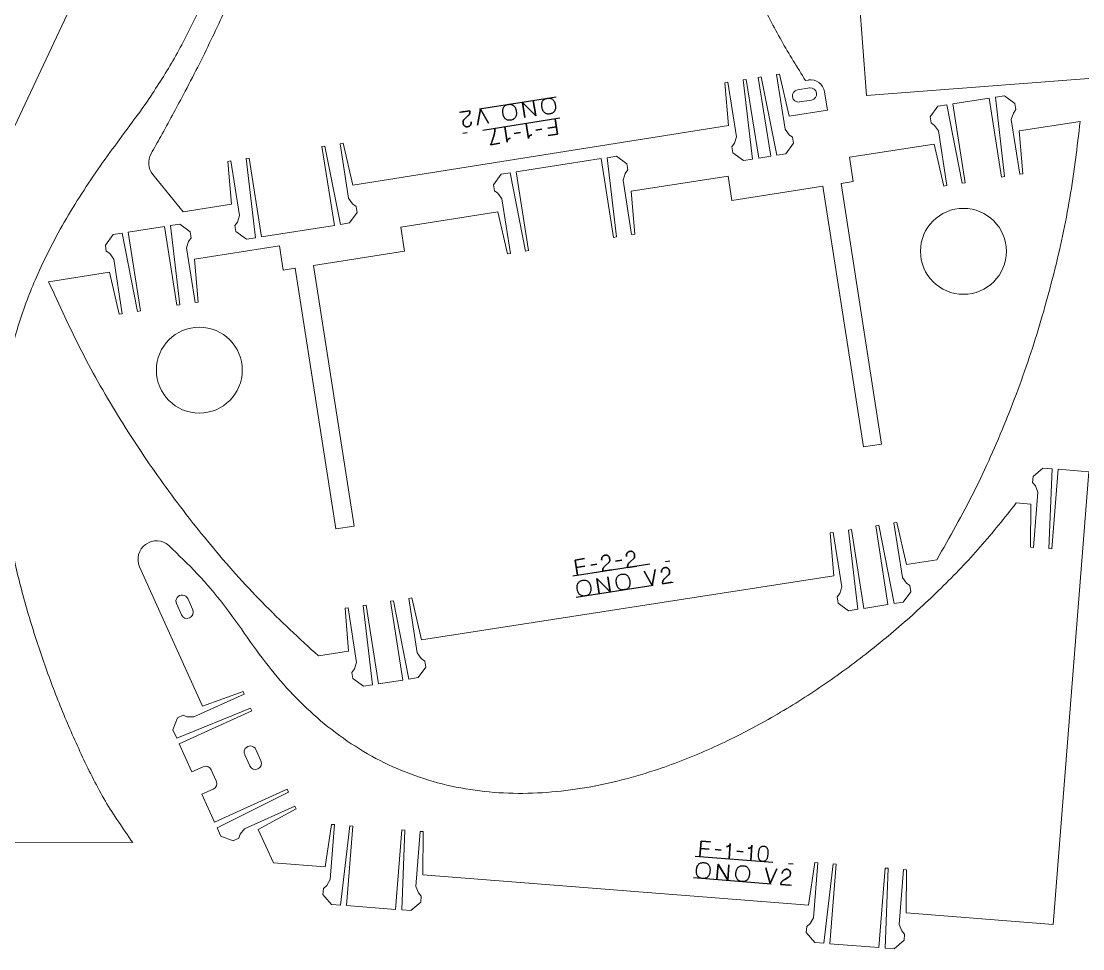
# Model space of a CAD drawing. Header units: millimetres. Extents: x 8 to 591, y 12 to 890.
# Drawn here: x 257.9 to 430.9, y 18.8 to 169.9 of the extents above; entities that cross this region are included whole.
import ezdxf

# ---------------------------------------------------------------- set-up
doc = ezdxf.new("R2010")
doc.units = ezdxf.units.MM
doc.header["$PDSIZE"] = -1
doc.linetypes.add('CENTERX2', pattern=[20.32, 12.7, -2.54, 2.54, -2.54])

msp = doc.modelspace()

# ---------------------------------------------------------------- linework, layer by layer
at = {"color": 7, "linetype": 'Continuous', "lineweight": 15}
for p, q in [((393.85, 181.77), (395.66, 157.84)), ((256.88, 152.85), (268.15, 176.82)), ((395.66, 157.84), (469.45, 163.43)), ((380.99, 161.23), (381.48, 161.3)), ((382.4, 152.34), (380.99, 161.23)), ((381.48, 161.3), (383.07, 154.47)), ((373.09, 159.97), (372.59, 159.9)), ((372.59, 159.9), (373.2, 152.9)), ((374.5, 151.08), (373.09, 159.97)), ((376.05, 160.44), (375.56, 160.37)), ((375.56, 160.37), (377.1, 147.45)), ((378.09, 147.6), (376.05, 160.44)), ((378.03, 160.76), (378.52, 160.83)), ((380.06, 147.92), (378.03, 160.76)), ((378.52, 160.83), (381.05, 148.07)), ((385.72, 160.26), (386.19, 160.34)), ((386.4, 159.04), (384.42, 158.73)), ((389.3, 155.45), (388.83, 158.42)), ((416.66, 157.52), (418.14, 157.75)), ((418.16, 144.6), (416.66, 157.52)), ((418.14, 157.75), (419.85, 156.5)), ((277.65, 155.68), (278.23, 156.5)), ((386.71, 157.07), (384.74, 156.76)), ((407.27, 156.06), (406.02, 154.35)), ((408.75, 156.29), (407.27, 156.06)), ((411.24, 143.52), (408.75, 156.29)), ((415.67, 157.37), (409.74, 156.45)), ((409.74, 156.45), (411.74, 143.6)), ((415.67, 157.37), (417.67, 144.52)), ((419.85, 156.5), (420.01, 155.51)), ((383.07, 154.47), (389.3, 155.45)), ((406.02, 154.35), (406.17, 153.36)), ((419.59, 154.94), (419.25, 153.88)), ((420.01, 155.51), (419.59, 154.94)), ((373.2, 152.9), (311.96, 143.2)), ((383.05, 151.43), (382.4, 152.34)), ((406.17, 153.36), (406.74, 152.94)), ((406.74, 152.94), (407.39, 152.03)), ((419.25, 153.88), (420.63, 144.98)), ((420.54, 152.05), (430.47, 153.6)), ((374.16, 150.02), (374.5, 151.08)), ((383.62, 151.01), (383.05, 151.43)), ((383.78, 150.02), (383.62, 151.01)), ((407.39, 152.03), (408.77, 143.14)), ((421.13, 145.06), (420.54, 152.05)), ((306.91, 149.49), (307.41, 149.57)), ((308.95, 136.65), (306.91, 149.49)), ((307.41, 149.57), (309.94, 136.81)), ((309.88, 149.96), (310.37, 150.04)), ((311.28, 141.07), (309.88, 149.96)), ((310.37, 150.04), (311.96, 143.2)), ((373.74, 149.45), (374.16, 150.02)), ((373.9, 148.46), (373.74, 149.45)), ((382.53, 148.31), (383.78, 150.02)), ((406.71, 149.9), (392.88, 147.75)), ((408.28, 143.06), (406.71, 149.9)), ((292.1, 147.15), (291.6, 147.07)), ((291.6, 147.07), (292.21, 140.08)), ((293.51, 138.26), (292.1, 147.15)), ((295.06, 147.62), (294.57, 147.54)), ((294.57, 147.54), (296.11, 134.62)), ((297.1, 134.78), (295.06, 147.62)), ((352.43, 147.53), (338.6, 145.38)), ((352.43, 147.53), (354.43, 134.69)), ((353.42, 147.68), (354.9, 147.92)), ((354.92, 134.76), (353.42, 147.68)), ((354.9, 147.92), (356.61, 146.66)), ((375.62, 147.21), (373.9, 148.46)), ((377.1, 147.45), (375.62, 147.21)), ((380.06, 147.92), (378.09, 147.6)), ((381.05, 148.07), (382.53, 148.31)), ((392.88, 147.75), (393.49, 143.8)), ((338.6, 145.38), (340.59, 132.53)), ((356.77, 145.68), (356.35, 145.1)), ((356.61, 146.66), (356.77, 145.68)), ((284.32, 138.83), (279.36, 144.95)), ((336.13, 144.99), (334.87, 143.28)), ((337.61, 145.23), (336.13, 144.99)), ((340.1, 132.46), (337.61, 145.23)), ((356.35, 145.1), (356.01, 144.04)), ((356.01, 144.04), (357.39, 135.15)), ((373.11, 144.68), (357.3, 142.22)), ((373.73, 140.72), (373.11, 144.68)), ((393.49, 143.8), (391.52, 143.49)), ((411.74, 143.6), (411.24, 143.52)), ((417.67, 144.52), (418.16, 144.6)), ((420.63, 144.98), (421.13, 145.06)), ((334.87, 143.28), (335.03, 142.29)), ((335.03, 142.29), (335.6, 141.88)), ((335.6, 141.88), (336.25, 140.97)), ((357.89, 135.22), (357.3, 142.22)), ((388.55, 143.03), (373.73, 140.72)), ((395.16, 100.54), (388.55, 143.03)), ((391.52, 143.49), (398.13, 101)), ((408.77, 143.14), (408.28, 143.06)), ((311.93, 140.16), (311.28, 141.07)), ((312.51, 139.75), (311.93, 140.16)), ((336.25, 140.97), (337.63, 132.07)), ((284.32, 138.83), (292.21, 140.08)), ((311.42, 137.04), (312.66, 138.76)), ((312.66, 138.76), (312.51, 139.75)), ((319.76, 136.38), (335.57, 138.84)), ((337.14, 132), (335.57, 138.84)), ((282.27, 136.62), (283.76, 136.85)), ((283.76, 136.85), (285.47, 135.6)), ((292.75, 136.62), (293.17, 137.19)), ((293.17, 137.19), (293.51, 138.26)), ((308.95, 136.65), (297.1, 134.78)), ((309.94, 136.81), (311.42, 137.04)), ((272.89, 135.16), (271.64, 133.44)), ((274.37, 135.39), (272.89, 135.16)), ((276.86, 122.62), (274.37, 135.39)), ((275.36, 135.54), (281.29, 136.46)), ((275.36, 135.54), (277.36, 122.7)), ((281.29, 136.46), (283.28, 123.62)), ((283.78, 123.69), (282.27, 136.62)), ((285.47, 135.6), (285.62, 134.61)), ((292.91, 135.63), (292.75, 136.62)), ((294.63, 134.38), (292.91, 135.63)), ((320.37, 132.42), (319.76, 136.38)), ((357.39, 135.15), (357.89, 135.22)), ((271.64, 133.44), (271.79, 132.46)), ((285.21, 134.04), (284.86, 132.97)), ((285.62, 134.61), (285.21, 134.04)), ((286.16, 131.15), (299.99, 133.3)), ((296.11, 134.62), (294.63, 134.38)), ((299.99, 133.3), (300.61, 129.35)), ((354.43, 134.69), (354.92, 134.76)), ((271.79, 132.46), (272.36, 132.04)), ((272.36, 132.04), (273.01, 131.13)), ((284.86, 132.97), (286.25, 124.08)), ((305.55, 130.12), (320.37, 132.42)), ((337.63, 132.07), (337.14, 132)), ((340.59, 132.53), (340.1, 132.46)), ((273.01, 131.13), (274.39, 122.23)), ((286.74, 124.16), (286.16, 131.15)), ((312.16, 87.63), (305.55, 130.12)), ((272.33, 129), (262.4, 127.45)), ((273.9, 122.16), (272.33, 129)), ((300.61, 129.35), (302.59, 129.66)), ((302.59, 129.66), (309.19, 87.17)), ((283.28, 123.62), (283.78, 123.69)), ((286.25, 124.08), (286.74, 124.16)), ((274.39, 122.23), (273.9, 122.16)), ((277.36, 122.7), (276.86, 122.62)), ((398.13, 101), (395.16, 100.54)), ((424.41, 97.09), (422.8, 95.72)), ((425.91, 96.98), (424.41, 97.09)), ((425.38, 83.98), (425.91, 96.98)), ((426.9, 96.9), (425.88, 83.94)), ((426.9, 96.9), (431.89, 96.5)), ((422.8, 95.72), (422.72, 94.72)), ((426.07, 22.73), (431.89, 96.5)), ((422.72, 94.72), (423.18, 94.18)), ((423.18, 94.18), (423.6, 93.15)), ((423.6, 93.15), (422.89, 84.17)), ((422.44, 91.23), (420.07, 91.42)), ((422.39, 84.21), (422.44, 91.23)), ((400.12, 88.16), (400.62, 88.23)), ((400.62, 88.23), (402.19, 81.39)), ((309.19, 87.17), (312.16, 87.63)), ((390.24, 86.62), (389.75, 86.54)), ((389.75, 86.54), (390.33, 79.55)), ((391.63, 77.73), (390.24, 86.62)), ((393.21, 87.08), (392.71, 87)), ((392.71, 87), (394.22, 74.08)), ((395.21, 74.23), (393.21, 87.08)), ((397.16, 87.7), (397.65, 87.77)), ((399.16, 74.85), (397.16, 87.7)), ((397.65, 87.77), (400.15, 75)), ((401.51, 79.26), (400.12, 88.16)), ((422.89, 84.17), (422.39, 84.21)), ((425.88, 83.94), (425.38, 83.98)), ((407.12, 82.16), (402.19, 81.39)), ((287.49, 58.27), (277.22, 81)), ((390.33, 79.55), (323.14, 69.1)), ((402.15, 78.35), (401.51, 79.26)), ((402.73, 77.94), (402.15, 78.35)), ((402.88, 76.95), (402.73, 77.94)), ((390.87, 76.09), (391.29, 76.66)), ((391.29, 76.66), (391.63, 77.73)), ((401.63, 75.23), (402.88, 76.95)), ((283.23, 75), (284.05, 73.18)), ((285.05, 75.82), (285.87, 74)), ((314.16, 74.78), (313.66, 74.71)), ((313.66, 74.71), (315.17, 61.78)), ((316.16, 61.94), (314.16, 74.78)), ((318.11, 75.4), (318.6, 75.47)), ((320.11, 62.55), (318.11, 75.4)), ((318.6, 75.47), (321.1, 62.71)), ((321.07, 75.86), (321.57, 75.94)), ((322.46, 66.97), (321.07, 75.86)), ((321.57, 75.94), (323.14, 69.1)), ((391.02, 75.1), (390.87, 76.09)), ((392.73, 73.85), (391.02, 75.1)), ((399.16, 74.85), (395.21, 74.23)), ((400.15, 75), (401.63, 75.23)), ((311.19, 74.32), (310.7, 74.25)), ((310.7, 74.25), (311.28, 67.25)), ((312.58, 65.43), (311.19, 74.32)), ((394.22, 74.08), (392.73, 73.85)), ((294.75, 69.54), (295.31, 68.71)), ((306.35, 66.48), (311.28, 67.25)), ((323.11, 66.05), (322.46, 66.97)), ((323.68, 65.64), (323.11, 66.05)), ((311.82, 63.79), (312.24, 64.36)), ((312.24, 64.36), (312.58, 65.43)), ((322.58, 62.94), (323.83, 64.65)), ((323.83, 64.65), (323.68, 65.64)), ((311.97, 62.8), (311.82, 63.79)), ((313.69, 61.55), (311.97, 62.8)), ((316.16, 61.94), (320.11, 62.55)), ((321.1, 62.71), (322.58, 62.94)), ((294.08, 60.7), (287.49, 58.27)), ((294.28, 60.24), (294.08, 60.7)), ((315.17, 61.78), (313.69, 61.55)), ((286.08, 56.54), (294.28, 60.24)), ((295.31, 57.96), (283.26, 53.07)), ((283.67, 52.16), (295.52, 57.51)), ((295.52, 57.51), (295.31, 57.96)), ((282.64, 54.43), (283.39, 56.42)), ((283.39, 56.42), (284.3, 56.83)), ((284.3, 56.83), (284.96, 56.58)), ((284.96, 56.58), (286.08, 56.54)), ((283.26, 53.07), (282.64, 54.43)), ((283.67, 52.16), (285.73, 47.6)), ((294.34, 50.39), (295.17, 48.57)), ((296.17, 51.22), (296.99, 49.39)), ((287.55, 48.42), (285.73, 47.6)), ((289.7, 46.1), (288.87, 47.92)), ((287.38, 43.95), (289.2, 44.78)), ((287.38, 43.95), (289.43, 39.4)), ((289.43, 39.4), (301.28, 44.75)), ((301.49, 44.29), (289.85, 38.49)), ((301.28, 44.75), (301.49, 44.29)), ((294.31, 38.31), (302.52, 42.02)), ((302.72, 41.56), (296.55, 38.22)), ((302.52, 42.02), (302.72, 41.56)), ((289.85, 38.49), (290.46, 37.12)), ((293.61, 37.44), (294.31, 38.31)), ((296.55, 38.22), (299.02, 32.75)), ((308.49, 39.03), (307.44, 32.09)), ((308.28, 30.02), (308.99, 38.99)), ((308.99, 38.99), (308.49, 39.03)), ((311.48, 38.79), (309.96, 25.87)), ((310.95, 25.79), (311.98, 38.75)), ((311.98, 38.75), (311.48, 38.79)), ((318.93, 25.17), (319.95, 38.13)), ((320.45, 38.09), (319.93, 25.09)), ((319.95, 38.13), (320.45, 38.09)), ((290.46, 37.12), (292.45, 36.37)), ((292.45, 36.37), (293.36, 36.78)), ((293.36, 36.78), (293.61, 37.44)), ((322.23, 28.92), (322.94, 37.89)), ((322.94, 37.89), (323.44, 37.85)), ((323.44, 37.85), (323.39, 30.83)), ((256.75, 36.11), (276.1, 36.06)), ((307.44, 32.09), (299.02, 32.75)), ((387.24, 32.82), (386.19, 25.88)), ((387.03, 23.81), (387.74, 32.78)), ((387.74, 32.78), (387.24, 32.82)), ((390.23, 32.58), (388.71, 19.66)), ((389.71, 19.58), (390.73, 32.54)), ((390.73, 32.54), (390.23, 32.58)), ((397.68, 18.95), (398.71, 31.91)), ((399.2, 31.87), (398.68, 18.88)), ((398.71, 31.91), (399.2, 31.87)), ((400.99, 22.71), (401.7, 31.68)), ((401.7, 31.68), (402.2, 31.64)), ((402.2, 31.64), (402.14, 24.62)), ((307.7, 29.06), (308.28, 30.02)), ((323.39, 30.83), (386.19, 25.88)), ((307.08, 27.6), (307.16, 28.6)), ((307.16, 28.6), (307.7, 29.06)), ((322.65, 27.88), (322.23, 28.92)), ((323.11, 27.34), (322.65, 27.88)), ((308.46, 25.99), (307.08, 27.6)), ((309.96, 25.87), (308.46, 25.99)), ((321.42, 24.97), (323.03, 26.35)), ((323.03, 26.35), (323.11, 27.34)), ((310.95, 25.79), (318.93, 25.17)), ((319.93, 25.09), (321.42, 24.97)), ((402.14, 24.62), (426.07, 22.73)), ((385.92, 22.39), (386.46, 22.85)), ((386.46, 22.85), (387.03, 23.81)), ((401.41, 21.67), (400.99, 22.71)), ((385.84, 21.39), (385.92, 22.39)), ((387.22, 19.78), (385.84, 21.39)), ((401.87, 21.13), (401.41, 21.67)), ((401.79, 20.14), (401.87, 21.13)), ((388.71, 19.66), (387.22, 19.78)), ((389.71, 19.58), (397.68, 18.95)), ((400.18, 18.76), (401.79, 20.14)), ((398.68, 18.88), (400.18, 18.76))]:
    msp.add_line(p, q, dxfattribs=at)
at = {"color": 7, "linetype": 'CENTERX2'}
for p, q in [((345.12, 157.57), (329.32, 155.07)), ((345.67, 154.11), (329.87, 151.61)), ((347.83, 79.52), (363.64, 81.97)), ((348.37, 76.06), (364.18, 78.52)), ((367.76, 33.85), (383.71, 32.59)), ((367.49, 30.36), (383.44, 29.11))]:
    msp.add_line(p, q, dxfattribs=at)
at = {"color": 7, "linetype": 'Continuous', "flags": 128}
for points in [[(337.3, 156.36), (337.41, 156.38), (337.52, 156.38), (337.62, 156.38), (337.73, 156.36), (337.83, 156.34), (337.93, 156.3), (338.02, 156.26), (338.11, 156.2), (338.19, 156.13), (338.27, 156.05), (338.34, 155.95), (338.41, 155.84), (338.44, 155.78), (338.46, 155.72), (338.49, 155.65), (338.51, 155.58), (338.53, 155.51), (338.55, 155.43), (338.57, 155.34), (338.59, 155.26), (338.59, 155.26), (338.6, 155.17), (338.61, 155.08), (338.61, 155), (338.62, 154.93), (338.62, 154.85), (338.61, 154.78), (338.61, 154.71), (338.6, 154.64), (338.57, 154.52), (338.53, 154.4), (338.48, 154.3), (338.42, 154.21), (338.36, 154.12), (338.28, 154.05), (338.2, 153.99), (338.11, 153.93), (338.02, 153.89), (337.92, 153.85), (337.81, 153.82), (337.7, 153.8), (337.7, 153.8), (337.59, 153.78), (337.48, 153.78), (337.37, 153.78), (337.27, 153.8), (337.17, 153.82), (337.07, 153.86), (336.98, 153.9), (336.89, 153.96), (336.81, 154.03), (336.73, 154.12), (336.66, 154.22), (336.59, 154.33), (336.56, 154.39), (336.53, 154.45), (336.51, 154.52), (336.48, 154.59), (336.46, 154.66), (336.44, 154.74), (336.43, 154.82), (336.41, 154.91), (336.41, 154.91), (336.4, 155), (336.39, 155.08), (336.38, 155.17), (336.38, 155.24), (336.38, 155.32), (336.38, 155.39), (336.39, 155.46), (336.4, 155.53), (336.43, 155.65), (336.47, 155.76), (336.52, 155.87), (336.57, 155.96), (336.64, 156.04), (336.71, 156.11), (336.8, 156.18), (336.88, 156.23), (336.98, 156.27), (337.08, 156.31), (337.19, 156.34)], [(337.3, 156.36), (337.41, 156.38), (337.52, 156.38), (337.62, 156.38), (337.73, 156.36), (337.83, 156.34), (337.93, 156.3), (338.02, 156.26), (338.11, 156.2), (338.19, 156.13), (338.27, 156.05), (338.34, 155.95), (338.41, 155.84), (338.44, 155.78), (338.46, 155.72), (338.49, 155.65), (338.51, 155.58), (338.53, 155.51), (338.55, 155.43), (338.57, 155.34), (338.59, 155.26), (338.59, 155.26), (338.6, 155.17), (338.61, 155.08), (338.61, 155), (338.62, 154.93), (338.62, 154.85), (338.61, 154.78), (338.61, 154.71), (338.6, 154.64), (338.57, 154.52), (338.53, 154.4), (338.48, 154.3), (338.42, 154.21), (338.36, 154.12), (338.28, 154.05), (338.2, 153.99), (338.11, 153.93), (338.02, 153.89), (337.92, 153.85), (337.81, 153.82), (337.7, 153.8), (337.7, 153.8), (337.59, 153.78), (337.48, 153.78), (337.37, 153.78), (337.27, 153.8), (337.17, 153.82), (337.07, 153.86), (336.98, 153.9), (336.89, 153.96), (336.81, 154.03), (336.73, 154.12), (336.66, 154.22), (336.59, 154.33), (336.56, 154.39), (336.53, 154.45), (336.51, 154.52), (336.48, 154.59), (336.46, 154.66), (336.44, 154.74), (336.43, 154.82), (336.41, 154.91), (336.41, 154.91), (336.4, 155), (336.39, 155.08), (336.38, 155.17), (336.38, 155.24), (336.38, 155.32), (336.38, 155.39), (336.39, 155.46), (336.4, 155.53), (336.43, 155.65), (336.47, 155.76), (336.52, 155.87), (336.57, 155.96), (336.64, 156.04), (336.71, 156.11), (336.8, 156.18), (336.88, 156.23), (336.98, 156.27), (337.08, 156.31), (337.19, 156.34), (337.3, 156.36)], [(341.77, 154.51), (339.62, 156.7), (339.62, 156.7), (340.01, 154.23), (340.01, 154.23), (339.62, 156.7), (339.62, 156.7), (341.77, 154.51), (341.77, 154.51), (341.37, 156.98), (341.37, 156.98), (341.77, 154.51)], [(343.66, 157.37), (343.77, 157.38), (343.88, 157.39), (343.99, 157.38), (344.09, 157.37), (344.19, 157.35), (344.29, 157.31), (344.38, 157.27), (344.47, 157.21), (344.56, 157.14), (344.63, 157.06), (344.7, 156.96), (344.77, 156.85), (344.8, 156.79), (344.83, 156.73), (344.85, 156.66), (344.88, 156.59), (344.9, 156.51), (344.92, 156.43), (344.93, 156.35), (344.95, 156.26), (344.95, 156.26), (344.96, 156.18), (344.97, 156.09), (344.98, 156.01), (344.98, 155.93), (344.98, 155.86), (344.98, 155.79), (344.97, 155.72), (344.96, 155.65), (344.93, 155.53), (344.89, 155.41), (344.85, 155.31), (344.79, 155.21), (344.72, 155.13), (344.65, 155.06), (344.57, 154.99), (344.48, 154.94), (344.38, 154.89), (344.28, 154.86), (344.18, 154.83), (344.07, 154.81), (344.07, 154.81), (343.95, 154.79), (343.84, 154.79), (343.74, 154.79), (343.63, 154.81), (343.53, 154.83), (343.43, 154.87), (343.34, 154.91), (343.25, 154.97), (343.17, 155.04), (343.09, 155.13), (343.02, 155.22), (342.95, 155.33), (342.92, 155.39), (342.9, 155.46), (342.87, 155.52), (342.85, 155.6), (342.83, 155.67), (342.81, 155.75), (342.79, 155.83), (342.77, 155.92), (342.77, 155.92), (342.76, 156.01), (342.75, 156.09), (342.75, 156.17), (342.74, 156.25), (342.74, 156.33), (342.75, 156.4), (342.75, 156.47), (342.76, 156.53), (342.79, 156.66), (342.83, 156.77), (342.88, 156.87), (342.94, 156.97), (343, 157.05), (343.08, 157.12), (343.16, 157.18), (343.25, 157.24), (343.34, 157.28), (343.44, 157.32), (343.55, 157.35)], [(343.66, 157.37), (343.77, 157.38), (343.88, 157.39), (343.99, 157.38), (344.09, 157.37), (344.19, 157.35), (344.29, 157.31), (344.38, 157.27), (344.47, 157.21), (344.56, 157.14), (344.63, 157.06), (344.7, 156.96), (344.77, 156.85), (344.8, 156.79), (344.83, 156.73), (344.85, 156.66), (344.88, 156.59), (344.9, 156.51), (344.92, 156.43), (344.93, 156.35), (344.95, 156.26), (344.95, 156.26), (344.96, 156.18), (344.97, 156.09), (344.98, 156.01), (344.98, 155.93), (344.98, 155.86), (344.98, 155.79), (344.97, 155.72), (344.96, 155.65), (344.93, 155.53), (344.89, 155.41), (344.85, 155.31), (344.79, 155.21), (344.72, 155.13), (344.65, 155.06), (344.57, 154.99), (344.48, 154.94), (344.38, 154.89), (344.28, 154.86), (344.18, 154.83), (344.07, 154.81), (344.07, 154.81), (343.95, 154.79), (343.84, 154.79), (343.74, 154.79), (343.63, 154.81), (343.53, 154.83), (343.43, 154.87), (343.34, 154.91), (343.25, 154.97), (343.17, 155.04), (343.09, 155.13), (343.02, 155.22), (342.95, 155.33), (342.92, 155.39), (342.9, 155.46), (342.87, 155.52), (342.85, 155.6), (342.83, 155.67), (342.81, 155.75), (342.79, 155.83), (342.77, 155.92), (342.77, 155.92), (342.76, 156.01), (342.75, 156.09), (342.75, 156.17), (342.74, 156.25), (342.74, 156.33), (342.75, 156.4), (342.75, 156.47), (342.76, 156.53), (342.79, 156.66), (342.83, 156.77), (342.88, 156.87), (342.94, 156.97), (343, 157.05), (343.08, 157.12), (343.16, 157.18), (343.25, 157.24), (343.34, 157.28), (343.44, 157.32), (343.55, 157.35), (343.66, 157.37)], [(331.04, 155.34), (331.05, 155.25), (331.06, 155.16), (331.05, 155.08), (331.04, 155.01), (331.02, 154.95), (331, 154.88), (330.98, 154.82), (330.95, 154.77), (330.92, 154.71), (330.88, 154.66), (330.84, 154.62), (330.8, 154.57), (330.7, 154.48), (330.61, 154.39), (330.61, 154.39), (330.09, 153.91), (330.09, 153.91), (330.05, 153.87), (330.02, 153.83), (329.99, 153.79), (329.97, 153.75), (329.94, 153.66), (329.92, 153.58), (329.92, 153.49), (329.92, 153.4), (329.94, 153.32), (329.95, 153.23), (329.95, 153.23), (329.96, 153.19), (329.97, 153.14), (329.99, 153.09), (330.01, 153.04), (330.04, 152.99), (330.07, 152.95), (330.1, 152.9), (330.14, 152.86), (330.19, 152.82), (330.24, 152.79), (330.3, 152.76), (330.36, 152.73), (330.43, 152.72), (330.51, 152.71), (330.59, 152.71), (330.67, 152.72), (330.67, 152.72), (330.76, 152.74), (330.84, 152.76), (330.91, 152.79), (330.98, 152.83), (331.03, 152.87), (331.08, 152.92), (331.12, 152.97), (331.16, 153.03), (331.19, 153.08), (331.21, 153.14), (331.23, 153.21), (331.24, 153.27), (331.24, 153.34), (331.24, 153.4), (331.24, 153.47), (331.23, 153.53), (331.23, 153.53), (331.24, 153.47), (331.24, 153.4), (331.24, 153.34), (331.24, 153.27), (331.23, 153.21), (331.21, 153.14), (331.19, 153.08), (331.16, 153.03), (331.12, 152.97), (331.08, 152.92), (331.03, 152.87), (330.98, 152.83), (330.91, 152.79), (330.84, 152.76), (330.76, 152.74), (330.67, 152.72), (330.67, 152.72), (330.59, 152.71), (330.51, 152.71), (330.43, 152.72), (330.36, 152.73), (330.3, 152.76), (330.24, 152.79), (330.19, 152.82), (330.14, 152.86), (330.1, 152.9), (330.07, 152.95), (330.04, 152.99), (330.01, 153.04), (329.99, 153.09), (329.97, 153.14), (329.96, 153.19), (329.95, 153.23), (329.95, 153.23), (329.94, 153.32), (329.92, 153.4), (329.92, 153.49), (329.92, 153.58), (329.94, 153.66), (329.97, 153.75), (329.99, 153.79), (330.02, 153.83), (330.05, 153.87), (330.09, 153.91), (330.09, 153.91), (330.61, 154.39), (330.61, 154.39), (330.7, 154.48), (330.8, 154.57), (330.84, 154.62), (330.88, 154.66), (330.92, 154.71), (330.95, 154.77), (330.98, 154.82), (331, 154.88), (331.02, 154.95), (331.04, 155.01), (331.05, 155.08), (331.06, 155.16), (331.05, 155.25), (331.04, 155.34), (331.04, 155.34), (329.58, 155.11), (329.58, 155.11), (331.04, 155.34)], [(332.78, 155.61), (334.06, 153.29), (334.06, 153.29), (332.78, 155.61), (332.78, 155.61), (332.27, 153), (332.27, 153), (332.78, 155.61)], [(345.32, 151.53), (343.79, 151.28), (343.79, 151.28), (345.32, 151.53), (345.32, 151.53), (344.93, 154), (344.93, 154), (345.32, 151.53)], [(335.1, 152.44), (335.11, 152.37), (335.12, 152.28), (335.11, 152.2), (335.11, 152.1), (335.1, 152), (335.08, 151.9), (335.07, 151.79), (335.04, 151.67), (334.99, 151.44), (334.93, 151.19), (334.85, 150.94), (334.77, 150.7), (334.69, 150.45), (334.6, 150.22), (334.55, 150.11), (334.5, 150), (334.46, 149.9), (334.41, 149.8), (334.41, 149.8), (335.94, 150.04), (335.94, 150.04), (334.41, 149.8), (334.41, 149.8), (334.46, 149.9), (334.5, 150), (334.55, 150.11), (334.6, 150.22), (334.69, 150.45), (334.77, 150.7), (334.85, 150.94), (334.93, 151.19), (334.99, 151.44), (335.04, 151.67), (335.07, 151.79), (335.08, 151.9), (335.1, 152), (335.11, 152.1), (335.11, 152.2), (335.12, 152.28), (335.11, 152.37), (335.1, 152.44)], [(337.1, 150.22), (337.09, 150.3), (337.09, 150.37), (337.1, 150.43), (337.13, 150.49), (337.15, 150.55), (337.18, 150.6), (337.22, 150.64), (337.26, 150.68), (337.3, 150.71), (337.34, 150.75), (337.39, 150.77), (337.44, 150.8), (337.48, 150.81), (337.52, 150.83), (337.56, 150.84), (337.6, 150.85), (337.6, 150.85), (337.56, 150.84), (337.52, 150.83), (337.48, 150.81), (337.44, 150.8), (337.39, 150.77), (337.34, 150.75), (337.3, 150.71), (337.26, 150.68), (337.22, 150.64), (337.18, 150.6), (337.15, 150.55), (337.13, 150.49), (337.1, 150.43), (337.09, 150.37), (337.09, 150.3), (337.1, 150.22), (337.1, 150.22), (336.71, 152.69), (336.71, 152.69), (337.1, 150.22)], [(340.61, 150.78), (340.61, 150.86), (340.61, 150.93), (340.62, 150.99), (340.64, 151.05), (340.67, 151.1), (340.7, 151.15), (340.73, 151.2), (340.77, 151.24), (340.82, 151.27), (340.86, 151.3), (340.9, 151.33), (340.95, 151.35), (341, 151.37), (341.04, 151.39), (341.08, 151.4), (341.11, 151.41), (341.11, 151.41), (341.08, 151.4), (341.04, 151.39), (341, 151.37), (340.95, 151.35), (340.9, 151.33), (340.86, 151.3), (340.82, 151.27), (340.77, 151.24), (340.73, 151.2), (340.7, 151.15), (340.67, 151.1), (340.64, 151.05), (340.62, 150.99), (340.61, 150.93), (340.61, 150.86), (340.61, 150.78), (340.61, 150.78), (340.22, 153.25), (340.22, 153.25), (340.61, 150.78)], [(341.79, 152.17), (342.78, 152.32), (342.78, 152.32), (341.79, 152.17)], [(345.13, 152.72), (343.74, 152.5), (343.74, 152.5), (345.13, 152.72)], [(338.27, 151.61), (339.27, 151.77), (339.27, 151.77), (338.27, 151.61)], [(356.75, 80.9), (356.74, 80.99), (356.74, 81.08), (356.74, 81.16), (356.75, 81.23), (356.77, 81.3), (356.79, 81.36), (356.82, 81.42), (356.85, 81.48), (356.88, 81.53), (356.92, 81.58), (356.96, 81.63), (357, 81.67), (357.09, 81.76), (357.19, 81.85), (357.19, 81.85), (357.71, 82.33), (357.71, 82.33), (357.75, 82.37), (357.78, 82.41), (357.81, 82.45), (357.83, 82.49), (357.86, 82.58), (357.88, 82.66), (357.88, 82.75), (357.88, 82.84), (357.87, 82.92), (357.85, 83.01), (357.85, 83.01), (357.84, 83.05), (357.83, 83.1), (357.81, 83.15), (357.79, 83.2), (357.77, 83.25), (357.73, 83.29), (357.7, 83.34), (357.66, 83.38), (357.61, 83.42), (357.56, 83.45), (357.5, 83.48), (357.44, 83.51), (357.37, 83.53), (357.3, 83.53), (357.22, 83.53), (357.13, 83.52), (357.13, 83.52), (357.04, 83.51), (356.96, 83.48), (356.89, 83.45), (356.83, 83.41), (356.77, 83.37), (356.72, 83.32), (356.68, 83.27), (356.64, 83.22), (356.62, 83.16), (356.59, 83.1), (356.57, 83.04), (356.56, 82.97), (356.56, 82.91), (356.56, 82.84), (356.56, 82.78), (356.57, 82.71), (356.57, 82.71), (356.56, 82.78), (356.56, 82.84), (356.56, 82.91), (356.56, 82.97), (356.57, 83.04), (356.59, 83.1), (356.62, 83.16), (356.64, 83.22), (356.68, 83.27), (356.72, 83.32), (356.77, 83.37), (356.83, 83.41), (356.89, 83.45), (356.96, 83.48), (357.04, 83.51), (357.13, 83.52), (357.13, 83.52), (357.22, 83.53), (357.3, 83.53), (357.37, 83.53), (357.44, 83.51), (357.5, 83.48), (357.56, 83.45), (357.61, 83.42), (357.66, 83.38), (357.7, 83.34), (357.73, 83.29), (357.77, 83.25), (357.79, 83.2), (357.81, 83.15), (357.83, 83.1), (357.84, 83.05), (357.85, 83.01), (357.85, 83.01), (357.87, 82.92), (357.88, 82.84), (357.88, 82.75), (357.88, 82.66), (357.86, 82.58), (357.83, 82.49), (357.81, 82.45), (357.78, 82.41), (357.75, 82.37), (357.71, 82.33), (357.71, 82.33), (357.19, 81.85), (357.19, 81.85), (357.09, 81.76), (357, 81.67), (356.96, 81.63), (356.92, 81.58), (356.88, 81.53), (356.85, 81.48), (356.82, 81.42), (356.79, 81.36), (356.77, 81.3), (356.75, 81.23), (356.74, 81.16), (356.74, 81.08), (356.74, 80.99), (356.75, 80.9), (356.75, 80.9), (358.22, 81.13), (358.22, 81.13), (356.75, 80.9)], [(348.18, 82.1), (349.71, 82.34), (349.71, 82.34), (348.18, 82.1), (348.18, 82.1), (348.57, 79.63), (348.57, 79.63), (348.18, 82.1)], [(351.72, 81.45), (350.72, 81.3), (350.72, 81.3), (351.72, 81.45)], [(352.7, 80.27), (352.69, 80.36), (352.68, 80.45), (352.69, 80.53), (352.7, 80.6), (352.72, 80.67), (352.74, 80.73), (352.76, 80.79), (352.79, 80.84), (352.83, 80.9), (352.86, 80.95), (352.9, 81), (352.95, 81.04), (353.04, 81.13), (353.13, 81.22), (353.13, 81.22), (353.66, 81.7), (353.66, 81.7), (353.7, 81.74), (353.73, 81.78), (353.76, 81.82), (353.78, 81.86), (353.81, 81.95), (353.82, 82.03), (353.83, 82.12), (353.82, 82.2), (353.81, 82.29), (353.8, 82.38), (353.8, 82.38), (353.79, 82.42), (353.78, 82.47), (353.76, 82.52), (353.74, 82.57), (353.71, 82.62), (353.68, 82.66), (353.64, 82.71), (353.6, 82.75), (353.56, 82.79), (353.51, 82.82), (353.45, 82.85), (353.39, 82.88), (353.32, 82.89), (353.24, 82.9), (353.16, 82.9), (353.07, 82.89), (353.07, 82.89), (352.99, 82.88), (352.91, 82.85), (352.83, 82.82), (352.77, 82.78), (352.72, 82.74), (352.67, 82.69), (352.63, 82.64), (352.59, 82.59), (352.56, 82.53), (352.54, 82.47), (352.52, 82.41), (352.51, 82.34), (352.5, 82.27), (352.5, 82.21), (352.51, 82.14), (352.51, 82.08), (352.51, 82.08), (352.51, 82.14), (352.5, 82.21), (352.5, 82.27), (352.51, 82.34), (352.52, 82.41), (352.54, 82.47), (352.56, 82.53), (352.59, 82.59), (352.63, 82.64), (352.67, 82.69), (352.72, 82.74), (352.77, 82.78), (352.83, 82.82), (352.91, 82.85), (352.99, 82.88), (353.07, 82.89), (353.07, 82.89), (353.16, 82.9), (353.24, 82.9), (353.32, 82.89), (353.39, 82.88), (353.45, 82.85), (353.51, 82.82), (353.56, 82.79), (353.6, 82.75), (353.64, 82.71), (353.68, 82.66), (353.71, 82.62), (353.74, 82.57), (353.76, 82.52), (353.78, 82.47), (353.79, 82.42), (353.8, 82.38), (353.8, 82.38), (353.81, 82.29), (353.82, 82.2), (353.83, 82.12), (353.82, 82.03), (353.81, 81.95), (353.78, 81.86), (353.76, 81.82), (353.73, 81.78), (353.7, 81.74), (353.66, 81.7), (353.66, 81.7), (353.13, 81.22), (353.13, 81.22), (353.04, 81.13), (352.95, 81.04), (352.9, 81), (352.86, 80.95), (352.83, 80.9), (352.79, 80.84), (352.76, 80.79), (352.74, 80.73), (352.72, 80.67), (352.7, 80.6), (352.69, 80.53), (352.68, 80.45), (352.69, 80.36), (352.7, 80.27), (352.7, 80.27), (354.16, 80.5), (354.16, 80.5), (352.7, 80.27)], [(355.77, 82.08), (354.77, 81.93), (354.77, 81.93), (355.77, 82.08)], [(348.37, 80.9), (349.76, 81.12), (349.76, 81.12), (348.37, 80.9)], [(356.2, 77.24), (356.08, 77.23), (355.98, 77.23), (355.87, 77.23), (355.76, 77.24), (355.66, 77.27), (355.56, 77.3), (355.47, 77.35), (355.38, 77.41), (355.3, 77.48), (355.22, 77.56), (355.15, 77.65), (355.09, 77.76), (355.06, 77.82), (355.03, 77.89), (355.01, 77.95), (354.98, 78.03), (354.96, 78.1), (354.94, 78.18), (354.92, 78.26), (354.91, 78.35), (354.91, 78.35), (354.9, 78.44), (354.89, 78.52), (354.88, 78.6), (354.88, 78.68), (354.88, 78.76), (354.88, 78.83), (354.89, 78.9), (354.9, 78.97), (354.93, 79.09), (354.97, 79.2), (355.02, 79.31), (355.07, 79.4), (355.14, 79.48), (355.21, 79.56), (355.3, 79.62), (355.38, 79.67), (355.48, 79.72), (355.58, 79.76), (355.69, 79.79), (355.8, 79.81), (355.8, 79.81), (355.91, 79.82), (356.02, 79.82), (356.13, 79.82), (356.23, 79.81), (356.33, 79.78), (356.43, 79.75), (356.52, 79.7), (356.61, 79.64), (356.69, 79.57), (356.77, 79.48), (356.84, 79.39), (356.91, 79.28), (356.94, 79.22), (356.96, 79.15), (356.99, 79.09), (357.01, 79.01), (357.03, 78.94), (357.05, 78.86), (357.07, 78.78), (357.09, 78.69), (357.09, 78.69), (357.1, 78.6), (357.11, 78.52), (357.11, 78.44), (357.11, 78.36), (357.11, 78.28), (357.11, 78.21), (357.1, 78.14), (357.09, 78.08), (357.06, 77.95), (357.03, 77.84), (356.98, 77.74), (356.92, 77.65), (356.85, 77.56), (356.78, 77.49), (356.7, 77.43), (356.61, 77.37), (356.51, 77.33), (356.41, 77.29), (356.31, 77.26)], [(356.2, 77.24), (356.08, 77.23), (355.98, 77.23), (355.87, 77.23), (355.76, 77.24), (355.66, 77.27), (355.56, 77.3), (355.47, 77.35), (355.38, 77.41), (355.3, 77.48), (355.22, 77.56), (355.15, 77.65), (355.09, 77.76), (355.06, 77.82), (355.03, 77.89), (355.01, 77.95), (354.98, 78.03), (354.96, 78.1), (354.94, 78.18), (354.92, 78.26), (354.91, 78.35), (354.91, 78.35), (354.9, 78.44), (354.89, 78.52), (354.88, 78.6), (354.88, 78.68), (354.88, 78.76), (354.88, 78.83), (354.89, 78.9), (354.9, 78.97), (354.93, 79.09), (354.97, 79.2), (355.02, 79.31), (355.07, 79.4), (355.14, 79.48), (355.21, 79.56), (355.3, 79.62), (355.38, 79.67), (355.48, 79.72), (355.58, 79.76), (355.69, 79.79), (355.8, 79.81), (355.8, 79.81), (355.91, 79.82), (356.02, 79.82), (356.13, 79.82), (356.23, 79.81), (356.33, 79.78), (356.43, 79.75), (356.52, 79.7), (356.61, 79.64), (356.69, 79.57), (356.77, 79.48), (356.84, 79.39), (356.91, 79.28), (356.94, 79.22), (356.96, 79.15), (356.99, 79.09), (357.01, 79.01), (357.03, 78.94), (357.05, 78.86), (357.07, 78.78), (357.09, 78.69), (357.09, 78.69), (357.1, 78.6), (357.11, 78.52), (357.11, 78.44), (357.11, 78.36), (357.11, 78.28), (357.11, 78.21), (357.1, 78.14), (357.09, 78.08), (357.06, 77.95), (357.03, 77.84), (356.98, 77.74), (356.92, 77.65), (356.85, 77.56), (356.78, 77.49), (356.7, 77.43), (356.61, 77.37), (356.51, 77.33), (356.41, 77.29), (356.31, 77.26), (356.2, 77.24)], [(360.72, 77.98), (359.44, 80.31), (359.44, 80.31), (360.72, 77.98), (360.72, 77.98), (361.23, 80.59), (361.23, 80.59), (360.72, 77.98)], [(362.45, 78.25), (362.44, 78.34), (362.44, 78.42), (362.44, 78.5), (362.45, 78.57), (362.47, 78.64), (362.49, 78.7), (362.52, 78.76), (362.55, 78.82), (362.58, 78.87), (362.62, 78.92), (362.66, 78.97), (362.7, 79.02), (362.79, 79.1), (362.89, 79.19), (362.89, 79.19), (363.41, 79.68), (363.41, 79.68), (363.45, 79.72), (363.48, 79.76), (363.51, 79.8), (363.53, 79.84), (363.56, 79.92), (363.58, 80.01), (363.58, 80.09), (363.58, 80.18), (363.57, 80.27), (363.55, 80.35), (363.55, 80.35), (363.54, 80.4), (363.53, 80.44), (363.51, 80.49), (363.49, 80.54), (363.47, 80.59), (363.43, 80.64), (363.4, 80.68), (363.36, 80.73), (363.31, 80.76), (363.26, 80.8), (363.2, 80.83), (363.14, 80.85), (363.07, 80.87), (363, 80.88), (362.92, 80.88), (362.83, 80.87), (362.83, 80.87), (362.74, 80.85), (362.66, 80.83), (362.59, 80.8), (362.53, 80.76), (362.47, 80.72), (362.42, 80.67), (362.38, 80.62), (362.34, 80.56), (362.32, 80.5), (362.29, 80.44), (362.28, 80.38), (362.26, 80.32), (362.26, 80.25), (362.26, 80.18), (362.26, 80.12), (362.27, 80.06), (362.27, 80.06), (362.26, 80.12), (362.26, 80.18), (362.26, 80.25), (362.26, 80.32), (362.28, 80.38), (362.29, 80.44), (362.32, 80.5), (362.34, 80.56), (362.38, 80.62), (362.42, 80.67), (362.47, 80.72), (362.53, 80.76), (362.59, 80.8), (362.66, 80.83), (362.74, 80.85), (362.83, 80.87), (362.83, 80.87), (362.92, 80.88), (363, 80.88), (363.07, 80.87), (363.14, 80.85), (363.2, 80.83), (363.26, 80.8), (363.31, 80.76), (363.36, 80.73), (363.4, 80.68), (363.43, 80.64), (363.47, 80.59), (363.49, 80.54), (363.51, 80.49), (363.53, 80.44), (363.54, 80.4), (363.55, 80.35), (363.55, 80.35), (363.57, 80.27), (363.58, 80.18), (363.58, 80.09), (363.58, 80.01), (363.56, 79.92), (363.53, 79.84), (363.51, 79.8), (363.48, 79.76), (363.45, 79.72), (363.41, 79.68), (363.41, 79.68), (362.89, 79.19), (362.89, 79.19), (362.79, 79.1), (362.7, 79.02), (362.66, 78.97), (362.62, 78.92), (362.58, 78.87), (362.55, 78.82), (362.52, 78.76), (362.49, 78.7), (362.47, 78.64), (362.45, 78.57), (362.44, 78.5), (362.44, 78.42), (362.44, 78.34), (362.45, 78.25), (362.45, 78.25), (363.92, 78.48), (363.92, 78.48), (362.45, 78.25)], [(349.83, 76.25), (349.72, 76.24), (349.61, 76.23), (349.5, 76.24), (349.4, 76.25), (349.3, 76.28), (349.2, 76.31), (349.11, 76.36), (349.02, 76.42), (348.94, 76.49), (348.86, 76.57), (348.79, 76.66), (348.72, 76.77), (348.69, 76.83), (348.66, 76.9), (348.64, 76.96), (348.62, 77.04), (348.59, 77.11), (348.58, 77.19), (348.56, 77.27), (348.54, 77.36), (348.54, 77.36), (348.53, 77.45), (348.52, 77.53), (348.52, 77.61), (348.51, 77.69), (348.51, 77.77), (348.52, 77.84), (348.53, 77.91), (348.54, 77.98), (348.56, 78.1), (348.6, 78.21), (348.65, 78.32), (348.71, 78.41), (348.77, 78.49), (348.85, 78.57), (348.93, 78.63), (349.02, 78.68), (349.11, 78.73), (349.22, 78.77), (349.32, 78.8), (349.43, 78.82), (349.43, 78.82), (349.54, 78.83), (349.65, 78.83), (349.76, 78.83), (349.86, 78.82), (349.97, 78.79), (350.06, 78.76), (350.16, 78.71), (350.24, 78.65), (350.33, 78.58), (350.4, 78.49), (350.48, 78.4), (350.54, 78.29), (350.57, 78.23), (350.6, 78.16), (350.62, 78.1), (350.65, 78.02), (350.67, 77.95), (350.69, 77.87), (350.7, 77.79), (350.72, 77.7), (350.72, 77.7), (350.73, 77.61), (350.74, 77.53), (350.75, 77.45), (350.75, 77.37), (350.75, 77.29), (350.74, 77.22), (350.74, 77.15), (350.73, 77.09), (350.7, 76.96), (350.66, 76.85), (350.61, 76.75), (350.55, 76.66), (350.49, 76.57), (350.41, 76.5), (350.33, 76.44), (350.24, 76.38), (350.15, 76.34), (350.05, 76.3), (349.94, 76.27)], [(349.83, 76.25), (349.72, 76.24), (349.61, 76.23), (349.5, 76.24), (349.4, 76.25), (349.3, 76.28), (349.2, 76.31), (349.11, 76.36), (349.02, 76.42), (348.94, 76.49), (348.86, 76.57), (348.79, 76.66), (348.72, 76.77), (348.69, 76.83), (348.66, 76.9), (348.64, 76.96), (348.62, 77.04), (348.59, 77.11), (348.58, 77.19), (348.56, 77.27), (348.54, 77.36), (348.54, 77.36), (348.53, 77.45), (348.52, 77.53), (348.52, 77.61), (348.51, 77.69), (348.51, 77.77), (348.52, 77.84), (348.53, 77.91), (348.54, 77.98), (348.56, 78.1), (348.6, 78.21), (348.65, 78.32), (348.71, 78.41), (348.77, 78.49), (348.85, 78.57), (348.93, 78.63), (349.02, 78.68), (349.11, 78.73), (349.22, 78.77), (349.32, 78.8), (349.43, 78.82), (349.43, 78.82), (349.54, 78.83), (349.65, 78.83), (349.76, 78.83), (349.86, 78.82), (349.97, 78.79), (350.06, 78.76), (350.16, 78.71), (350.24, 78.65), (350.33, 78.58), (350.4, 78.49), (350.48, 78.4), (350.54, 78.29), (350.57, 78.23), (350.6, 78.16), (350.62, 78.1), (350.65, 78.02), (350.67, 77.95), (350.69, 77.87), (350.7, 77.79), (350.72, 77.7), (350.72, 77.7), (350.73, 77.61), (350.74, 77.53), (350.75, 77.45), (350.75, 77.37), (350.75, 77.29), (350.74, 77.22), (350.74, 77.15), (350.73, 77.09), (350.7, 76.96), (350.66, 76.85), (350.61, 76.75), (350.55, 76.66), (350.49, 76.57), (350.41, 76.5), (350.33, 76.44), (350.24, 76.38), (350.15, 76.34), (350.05, 76.3), (349.94, 76.27), (349.83, 76.25)], [(351.73, 79.11), (353.87, 76.91), (353.87, 76.91), (353.49, 79.38), (353.49, 79.38), (353.87, 76.91), (353.87, 76.91), (351.73, 79.11), (351.73, 79.11), (352.12, 76.64), (352.12, 76.64), (351.73, 79.11)], [(368.7, 36.29), (370.25, 36.16), (370.25, 36.16), (368.71, 36.29), (368.71, 36.29), (368.51, 33.79), (368.51, 33.79), (368.71, 36.29)], [(368.61, 35.08), (370.01, 34.97), (370.01, 34.97), (368.61, 35.08)], [(371.99, 34.84), (370.99, 34.92), (370.99, 34.92), (371.99, 34.84)], [(373.46, 35.91), (373.45, 35.84), (373.43, 35.77), (373.4, 35.71), (373.37, 35.66), (373.33, 35.61), (373.29, 35.57), (373.24, 35.54), (373.19, 35.51), (373.15, 35.48), (373.1, 35.46), (373.05, 35.45), (372.99, 35.44), (372.95, 35.43), (372.9, 35.42), (372.86, 35.42), (372.83, 35.42), (372.83, 35.42), (372.86, 35.42), (372.9, 35.42), (372.95, 35.43), (372.99, 35.44), (373.05, 35.45), (373.1, 35.46), (373.15, 35.48), (373.19, 35.51), (373.24, 35.54), (373.29, 35.57), (373.33, 35.61), (373.37, 35.66), (373.4, 35.71), (373.43, 35.77), (373.45, 35.84), (373.46, 35.91), (373.46, 35.91), (373.26, 33.42), (373.26, 33.42), (373.46, 35.91)], [(375.54, 34.56), (374.53, 34.64), (374.53, 34.64), (375.54, 34.56)], [(377, 35.63), (376.99, 35.56), (376.97, 35.49), (376.95, 35.43), (376.92, 35.38), (376.88, 35.33), (376.83, 35.29), (376.79, 35.26), (376.74, 35.23), (376.69, 35.2), (376.64, 35.18), (376.59, 35.17), (376.54, 35.16), (376.49, 35.15), (376.45, 35.14), (376.41, 35.14), (376.37, 35.14), (376.37, 35.14), (376.41, 35.14), (376.45, 35.14), (376.49, 35.15), (376.54, 35.16), (376.59, 35.17), (376.64, 35.18), (376.69, 35.2), (376.74, 35.23), (376.79, 35.26), (376.83, 35.29), (376.88, 35.33), (376.92, 35.38), (376.95, 35.43), (376.97, 35.49), (376.99, 35.56), (377, 35.63), (377, 35.63), (376.81, 33.14), (376.81, 33.14), (377, 35.63)], [(378.73, 32.99), (378.67, 32.99), (378.62, 33), (378.57, 33.01), (378.52, 33.03), (378.48, 33.05), (378.44, 33.07), (378.4, 33.09), (378.36, 33.12), (378.3, 33.18), (378.24, 33.24), (378.19, 33.32), (378.15, 33.4), (378.12, 33.49), (378.1, 33.59), (378.08, 33.69), (378.07, 33.8), (378.06, 33.92), (378.06, 34.04), (378.07, 34.17), (378.08, 34.29), (378.08, 34.29), (378.09, 34.42), (378.1, 34.54), (378.12, 34.66), (378.15, 34.77), (378.17, 34.88), (378.21, 34.98), (378.25, 35.08), (378.29, 35.16), (378.35, 35.24), (378.4, 35.3), (378.47, 35.36), (378.54, 35.41), (378.58, 35.43), (378.63, 35.45), (378.67, 35.46), (378.72, 35.47), (378.77, 35.48), (378.82, 35.48), (378.87, 35.48), (378.93, 35.48), (378.93, 35.48), (378.98, 35.47), (379.03, 35.47), (379.08, 35.45), (379.13, 35.44), (379.18, 35.42), (379.22, 35.4), (379.26, 35.38), (379.29, 35.35), (379.36, 35.29), (379.41, 35.23), (379.46, 35.15), (379.5, 35.07), (379.53, 34.97), (379.56, 34.88), (379.57, 34.77), (379.59, 34.66), (379.59, 34.54), (379.59, 34.42), (379.59, 34.3), (379.58, 34.17), (379.58, 34.17), (379.57, 34.05), (379.55, 33.92), (379.53, 33.81), (379.51, 33.69), (379.48, 33.58), (379.45, 33.48), (379.41, 33.39), (379.36, 33.31), (379.31, 33.23), (379.25, 33.16), (379.19, 33.11), (379.11, 33.06), (379.07, 33.04), (379.03, 33.02), (378.99, 33.01), (378.94, 33), (378.89, 32.99), (378.84, 32.99), (378.79, 32.99)], [(378.73, 32.99), (378.67, 32.99), (378.62, 33), (378.57, 33.01), (378.52, 33.03), (378.48, 33.05), (378.44, 33.07), (378.4, 33.09), (378.36, 33.12), (378.3, 33.18), (378.24, 33.24), (378.19, 33.32), (378.15, 33.4), (378.12, 33.49), (378.1, 33.59), (378.08, 33.69), (378.07, 33.8), (378.06, 33.92), (378.06, 34.04), (378.07, 34.17), (378.08, 34.29), (378.08, 34.29), (378.09, 34.42), (378.1, 34.54), (378.12, 34.66), (378.15, 34.77), (378.17, 34.88), (378.21, 34.98), (378.25, 35.08), (378.29, 35.16), (378.35, 35.24), (378.4, 35.3), (378.47, 35.36), (378.54, 35.41), (378.58, 35.43), (378.63, 35.45), (378.67, 35.46), (378.72, 35.47), (378.77, 35.48), (378.82, 35.48), (378.87, 35.48), (378.93, 35.48), (378.93, 35.48), (378.98, 35.47), (379.03, 35.47), (379.08, 35.45), (379.13, 35.44), (379.18, 35.42), (379.22, 35.4), (379.26, 35.38), (379.29, 35.35), (379.36, 35.29), (379.41, 35.23), (379.46, 35.15), (379.5, 35.07), (379.53, 34.97), (379.56, 34.88), (379.57, 34.77), (379.59, 34.66), (379.59, 34.54), (379.59, 34.42), (379.59, 34.3), (379.58, 34.17), (379.58, 34.17), (379.57, 34.05), (379.55, 33.92), (379.53, 33.81), (379.51, 33.69), (379.48, 33.58), (379.45, 33.48), (379.41, 33.39), (379.36, 33.31), (379.31, 33.23), (379.25, 33.16), (379.19, 33.11), (379.11, 33.06), (379.07, 33.04), (379.03, 33.02), (378.99, 33.01), (378.94, 33), (378.89, 32.99), (378.84, 32.99), (378.79, 32.99), (378.73, 32.99)], [(368.96, 30.22), (368.84, 30.23), (368.74, 30.25), (368.63, 30.28), (368.53, 30.32), (368.44, 30.36), (368.36, 30.42), (368.28, 30.49), (368.2, 30.56), (368.14, 30.65), (368.08, 30.75), (368.04, 30.86), (368, 30.98), (367.98, 31.04), (367.97, 31.11), (367.96, 31.18), (367.95, 31.26), (367.95, 31.34), (367.95, 31.42), (367.95, 31.5), (367.96, 31.59), (367.96, 31.59), (367.97, 31.68), (367.98, 31.76), (367.99, 31.84), (368.01, 31.92), (368.03, 31.99), (368.05, 32.06), (368.07, 32.13), (368.09, 32.19), (368.15, 32.31), (368.21, 32.41), (368.28, 32.5), (368.36, 32.58), (368.45, 32.64), (368.53, 32.7), (368.63, 32.74), (368.73, 32.77), (368.83, 32.79), (368.94, 32.8), (369.05, 32.81), (369.16, 32.8), (369.16, 32.8), (369.27, 32.79), (369.38, 32.77), (369.48, 32.74), (369.58, 32.7), (369.67, 32.66), (369.76, 32.6), (369.84, 32.53), (369.91, 32.45), (369.98, 32.36), (370.03, 32.26), (370.08, 32.15), (370.12, 32.03), (370.13, 31.97), (370.14, 31.9), (370.15, 31.83), (370.16, 31.75), (370.16, 31.67), (370.16, 31.59), (370.16, 31.51), (370.15, 31.42), (370.15, 31.42), (370.15, 31.33), (370.14, 31.25), (370.12, 31.17), (370.11, 31.09), (370.09, 31.02), (370.07, 30.95), (370.05, 30.88), (370.02, 30.82), (369.96, 30.71), (369.9, 30.61), (369.83, 30.52), (369.75, 30.44), (369.67, 30.38), (369.58, 30.32), (369.49, 30.28), (369.39, 30.25), (369.28, 30.23), (369.18, 30.22), (369.07, 30.21)], [(368.96, 30.22), (368.84, 30.23), (368.74, 30.25), (368.63, 30.28), (368.53, 30.32), (368.44, 30.36), (368.36, 30.42), (368.28, 30.49), (368.2, 30.56), (368.14, 30.65), (368.08, 30.75), (368.04, 30.86), (368, 30.98), (367.98, 31.04), (367.97, 31.11), (367.96, 31.18), (367.95, 31.26), (367.95, 31.34), (367.95, 31.42), (367.95, 31.5), (367.96, 31.59), (367.96, 31.59), (367.97, 31.68), (367.98, 31.76), (367.99, 31.84), (368.01, 31.92), (368.03, 31.99), (368.05, 32.06), (368.07, 32.13), (368.09, 32.19), (368.15, 32.31), (368.21, 32.41), (368.28, 32.5), (368.36, 32.58), (368.45, 32.64), (368.53, 32.7), (368.63, 32.74), (368.73, 32.77), (368.83, 32.79), (368.94, 32.8), (369.05, 32.81), (369.16, 32.8), (369.16, 32.8), (369.27, 32.79), (369.38, 32.77), (369.48, 32.74), (369.58, 32.7), (369.67, 32.66), (369.76, 32.6), (369.84, 32.53), (369.91, 32.45), (369.98, 32.36), (370.03, 32.26), (370.08, 32.15), (370.12, 32.03), (370.13, 31.97), (370.14, 31.9), (370.15, 31.83), (370.16, 31.75), (370.16, 31.67), (370.16, 31.59), (370.16, 31.51), (370.15, 31.42), (370.15, 31.42), (370.15, 31.33), (370.14, 31.25), (370.12, 31.17), (370.11, 31.09), (370.09, 31.02), (370.07, 30.95), (370.05, 30.88), (370.02, 30.82), (369.96, 30.71), (369.9, 30.61), (369.83, 30.52), (369.75, 30.44), (369.67, 30.38), (369.58, 30.32), (369.49, 30.28), (369.39, 30.25), (369.28, 30.23), (369.18, 30.22), (369.07, 30.21), (368.96, 30.22)], [(371.47, 32.56), (373.04, 29.93), (373.04, 29.93), (373.24, 32.42), (373.24, 32.42), (373.04, 29.93), (373.04, 29.93), (371.47, 32.56), (371.47, 32.56), (371.27, 30.07), (371.27, 30.07), (371.47, 32.56)], [(375.38, 29.71), (375.27, 29.72), (375.16, 29.74), (375.06, 29.77), (374.96, 29.81), (374.86, 29.86), (374.78, 29.91), (374.7, 29.98), (374.63, 30.06), (374.56, 30.14), (374.51, 30.24), (374.46, 30.35), (374.42, 30.47), (374.41, 30.54), (374.39, 30.61), (374.38, 30.68), (374.38, 30.75), (374.37, 30.83), (374.37, 30.91), (374.38, 31), (374.38, 31.09), (374.38, 31.09), (374.39, 31.17), (374.4, 31.26), (374.41, 31.34), (374.43, 31.41), (374.45, 31.49), (374.47, 31.56), (374.49, 31.62), (374.52, 31.69), (374.57, 31.8), (374.64, 31.9), (374.71, 31.99), (374.78, 32.07), (374.87, 32.13), (374.96, 32.19), (375.05, 32.23), (375.15, 32.26), (375.25, 32.29), (375.36, 32.3), (375.47, 32.3), (375.58, 32.3), (375.58, 32.3), (375.69, 32.28), (375.8, 32.26), (375.9, 32.23), (376, 32.2), (376.1, 32.15), (376.18, 32.09), (376.26, 32.02), (376.33, 31.95), (376.4, 31.86), (376.45, 31.76), (376.5, 31.65), (376.54, 31.53), (376.55, 31.46), (376.57, 31.39), (376.58, 31.32), (376.58, 31.25), (376.59, 31.17), (376.59, 31.09), (376.58, 31), (376.58, 30.91), (376.58, 30.91), (376.57, 30.83), (376.56, 30.74), (376.55, 30.66), (376.53, 30.58), (376.51, 30.51), (376.49, 30.44), (376.47, 30.37), (376.44, 30.31), (376.39, 30.2), (376.32, 30.1), (376.25, 30.01), (376.18, 29.93), (376.09, 29.87), (376, 29.82), (375.91, 29.77), (375.81, 29.74), (375.71, 29.72), (375.6, 29.71), (375.49, 29.7)], [(375.38, 29.71), (375.27, 29.72), (375.16, 29.74), (375.06, 29.77), (374.96, 29.81), (374.86, 29.86), (374.78, 29.91), (374.7, 29.98), (374.63, 30.06), (374.56, 30.14), (374.51, 30.24), (374.46, 30.35), (374.42, 30.47), (374.41, 30.54), (374.39, 30.61), (374.38, 30.68), (374.38, 30.75), (374.37, 30.83), (374.37, 30.91), (374.38, 31), (374.38, 31.09), (374.38, 31.09), (374.39, 31.17), (374.4, 31.26), (374.41, 31.34), (374.43, 31.41), (374.45, 31.49), (374.47, 31.56), (374.49, 31.62), (374.52, 31.69), (374.57, 31.8), (374.64, 31.9), (374.71, 31.99), (374.78, 32.07), (374.87, 32.13), (374.96, 32.19), (375.05, 32.23), (375.15, 32.26), (375.25, 32.29), (375.36, 32.3), (375.47, 32.3), (375.58, 32.3), (375.58, 32.3), (375.69, 32.28), (375.8, 32.26), (375.9, 32.23), (376, 32.2), (376.1, 32.15), (376.18, 32.09), (376.26, 32.02), (376.33, 31.95), (376.4, 31.86), (376.45, 31.76), (376.5, 31.65), (376.54, 31.53), (376.55, 31.46), (376.57, 31.39), (376.58, 31.32), (376.58, 31.25), (376.59, 31.17), (376.59, 31.09), (376.58, 31), (376.58, 30.91), (376.58, 30.91), (376.57, 30.83), (376.56, 30.74), (376.55, 30.66), (376.53, 30.58), (376.51, 30.51), (376.49, 30.44), (376.47, 30.37), (376.44, 30.31), (376.39, 30.2), (376.32, 30.1), (376.25, 30.01), (376.18, 29.93), (376.09, 29.87), (376, 29.82), (375.91, 29.77), (375.81, 29.74), (375.71, 29.72), (375.6, 29.71), (375.49, 29.7), (375.38, 29.71)], [(379.95, 29.38), (379.24, 31.94), (379.24, 31.94), (379.95, 29.38), (379.95, 29.38), (381.05, 31.8), (381.05, 31.8), (379.95, 29.38)], [(381.7, 29.24), (381.71, 29.33), (381.72, 29.42), (381.75, 29.49), (381.77, 29.56), (381.81, 29.62), (381.84, 29.68), (381.88, 29.73), (381.92, 29.78), (381.97, 29.82), (382.01, 29.86), (382.06, 29.9), (382.12, 29.93), (382.23, 30), (382.34, 30.06), (382.34, 30.06), (382.96, 30.41), (382.96, 30.41), (383.01, 30.44), (383.05, 30.47), (383.08, 30.5), (383.11, 30.54), (383.16, 30.61), (383.2, 30.69), (383.22, 30.78), (383.24, 30.86), (383.25, 30.95), (383.25, 31.04), (383.25, 31.04), (383.26, 31.08), (383.25, 31.13), (383.25, 31.18), (383.24, 31.23), (383.22, 31.29), (383.21, 31.34), (383.18, 31.39), (383.15, 31.44), (383.11, 31.49), (383.07, 31.54), (383.02, 31.58), (382.97, 31.62), (382.91, 31.65), (382.83, 31.68), (382.76, 31.7), (382.67, 31.71), (382.67, 31.71), (382.58, 31.71), (382.5, 31.7), (382.42, 31.69), (382.35, 31.67), (382.29, 31.64), (382.23, 31.61), (382.17, 31.57), (382.13, 31.52), (382.09, 31.47), (382.05, 31.42), (382.02, 31.36), (381.99, 31.3), (381.97, 31.24), (381.95, 31.17), (381.94, 31.11), (381.94, 31.04), (381.94, 31.04), (381.94, 31.11), (381.95, 31.17), (381.97, 31.24), (381.99, 31.3), (382.02, 31.36), (382.05, 31.42), (382.09, 31.47), (382.13, 31.52), (382.17, 31.57), (382.23, 31.61), (382.29, 31.64), (382.35, 31.67), (382.42, 31.69), (382.5, 31.7), (382.58, 31.71), (382.67, 31.71), (382.67, 31.71), (382.76, 31.7), (382.83, 31.68), (382.91, 31.65), (382.97, 31.62), (383.02, 31.58), (383.07, 31.54), (383.11, 31.49), (383.15, 31.44), (383.18, 31.39), (383.21, 31.34), (383.22, 31.29), (383.24, 31.23), (383.25, 31.18), (383.25, 31.13), (383.26, 31.08), (383.25, 31.04), (383.25, 31.04), (383.25, 30.95), (383.24, 30.86), (383.22, 30.78), (383.2, 30.69), (383.16, 30.61), (383.11, 30.54), (383.08, 30.5), (383.05, 30.47), (383.01, 30.44), (382.96, 30.41), (382.96, 30.41), (382.34, 30.06), (382.34, 30.06), (382.23, 30), (382.12, 29.93), (382.06, 29.9), (382.01, 29.86), (381.97, 29.82), (381.92, 29.78), (381.88, 29.73), (381.84, 29.68), (381.81, 29.62), (381.77, 29.56), (381.75, 29.49), (381.72, 29.42), (381.71, 29.33), (381.7, 29.24), (381.7, 29.24), (383.18, 29.13), (383.18, 29.13), (381.7, 29.24)]]:
    msp.add_lwpolyline(points, dxfattribs=at)
at = {"color": 7, "linetype": 'Continuous', "lineweight": 15}
for centre in [(411.45, 132.42), (286.95, 113.06)]:
    msp.add_circle(centre, 7, dxfattribs=at)
for centre, radius, start, end in [((386.55, 158.06), 2.31, 9, 99), ((384.58, 157.74), 1, 99, 279), ((386.55, 158.06), 1, 279, 99), ((281.69, 146.84), 3, 150.4145, 219), ((279.96, 82.24), 3, 47.7988, 204.3102), ((284.14, 75.41), 1, 24.3102, 204.3102), ((284.96, 73.59), 1, 204.3102, 24.3102), ((295.25, 50.81), 1, 24.3102, 204.3102), ((287.96, 47.51), 1, 24.3102, 114.3102), ((296.08, 48.98), 1, 204.3102, 24.3102), ((288.79, 45.69), 1, 294.3102, 24.3102)]:
    msp.add_arc(centre, radius, start, end, dxfattribs=at)
for points, knots in [([(362.93, 247.46), (362.66, 244.94), (362.12, 239.9), (362.14, 232.24), (362.7, 224.63), (363.79, 217.05), (365.33, 209.56), (367.26, 202.15), (369.54, 194.82), (372.13, 187.63), (375.03, 180.52), (378.22, 173.55), (381.69, 166.72), (384.38, 162.41), (385.72, 160.26)], [0, 0, 0, 0, 0.082765, 0.165797, 0.249969, 0.332385, 0.415846, 0.499971, 0.582786, 0.666643, 0.749996, 0.833704, 0.917348, 1, 1, 1, 1]), ([(278.23, 156.5), (279.66, 158.66), (282.53, 163.01), (286.14, 169.95), (289.77, 178.35), (293.01, 188.3), (295.16, 198.54), (296.2, 207.63), (296.48, 215.46), (296.1, 223.32), (294.99, 231.08), (293.16, 238.74), (291.21, 243.59), (290.22, 246.02)], [0, 0, 0, 0, 0.082687, 0.166089, 0.249387, 0.374747, 0.499306, 0.582726, 0.666302, 0.749364, 0.83338, 0.916294, 1, 1, 1, 1]), ([(299.85, 195.12), (299.39, 193.54), (298.45, 190.32), (296.77, 185.43), (294.86, 180.38), (292.86, 175.58), (290.84, 171.04), (288.83, 166.77), (286.67, 162.39), (284.56, 158.32), (282.55, 154.56), (280.79, 151.35), (279.61, 149.26), (279.08, 148.32)], [0, 0, 0, 0, 0.095981, 0.196496, 0.30167, 0.411616, 0.500403, 0.592352, 0.6875, 0.785878, 0.860082, 0.936588, 1, 1, 1, 1]), ([(276.1, 36.06), (274.56, 38.28), (271.48, 42.72), (267.87, 49.98), (264.6, 57.39), (261.72, 64.98), (259.19, 72.69), (257.08, 80.51), (255.47, 88.46), (254.52, 96.54), (254.45, 104.68), (255.4, 112.76), (257.39, 120.65), (259.96, 127.4), (262.67, 133.07), (265.26, 137.81), (268.11, 142.41), (271.16, 146.88), (274.39, 151.26), (276.55, 154.19), (277.65, 155.68)], [0, 0, 0, 0, 0.062386, 0.124564, 0.186952, 0.249608, 0.312075, 0.37437, 0.436695, 0.499452, 0.562028, 0.624228, 0.686998, 0.749582, 0.79073, 0.832216, 0.874311, 0.915819, 0.957068, 1, 1, 1, 1]), ([(430.47, 153.6), (429.98, 149.43), (428.98, 141.07), (426.3, 128.72), (422.83, 116.58), (418.48, 104.73), (413.37, 93.16), (409.2, 85.83), (407.12, 82.16)], [0, 0, 0, 0, 0.166193, 0.333314, 0.499872, 0.666148, 0.832888, 1, 1, 1, 1]), ([(262.4, 127.45), (264.14, 123.63), (267.63, 115.97), (273.93, 105.02), (280.93, 94.5), (288.67, 84.53), (297.05, 75.06), (303.25, 69.35), (306.35, 66.48)], [0, 0, 0, 0, 0.166193, 0.333314, 0.499872, 0.666148, 0.832888, 1, 1, 1, 1]), ([(295.31, 68.71), (296.55, 67), (299.01, 63.61), (303.23, 59), (307.86, 54.83), (312.94, 51.24), (318.44, 48.3), (324.26, 46.12), (330.32, 44.7), (336.55, 44.03), (342.79, 44.09), (348.99, 44.77), (355.09, 46.01), (362.08, 48.03), (369.84, 51.04), (378.19, 55.18), (386.15, 59.96), (393.76, 65.3), (401.01, 71.14), (407.86, 77.45), (414.3, 84.16), (418.15, 89), (420.07, 91.42)], [0, 0, 0, 0, 0.042427, 0.084185, 0.125458, 0.167567, 0.209058, 0.25053, 0.292246, 0.333992, 0.376137, 0.417557, 0.459251, 0.501212, 0.563942, 0.626356, 0.688466, 0.75064, 0.813165, 0.875677, 0.937858, 1, 1, 1, 1]), ([(294.75, 69.54), (293.49, 71.33), (290.97, 74.91), (286.71, 79.92), (283.55, 82.95), (281.97, 84.46)], [0, 0, 0, 0, 0.333294, 0.667645, 1, 1, 1, 1])]:
    msp.add_open_spline(points, degree=3, knots=knots, dxfattribs=at)
at = {"color": 7, "linetype": 'Continuous'}
msp.add_point((356.27, 77.29), dxfattribs=at)

doc.saveas('drawing.dxf')
